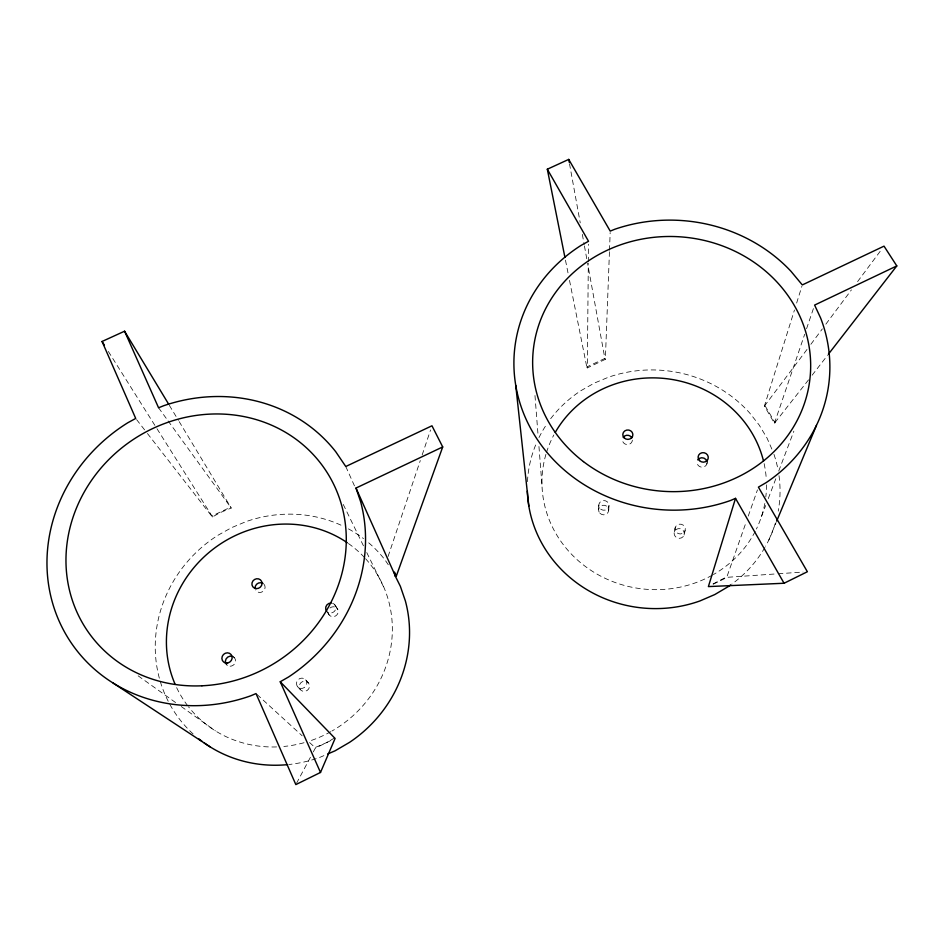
<?xml version="1.0" encoding="UTF-8"?>
<svg xmlns="http://www.w3.org/2000/svg" width="944" height="944" viewBox="0 0 944 944"><rect width="100%" height="100%" fill="white"/><g stroke="black" fill="none" stroke-linecap="round" stroke-linejoin="round"><path stroke-width="0.71" stroke-dasharray="4.72 3.54" d="M609.446 251.753L605.364 359.322L587.321 367.924L588.313 263.364M588.324 261.889L588.49 244.213M598.614 509.76L598.779 505.134M609.505 250.278L610.166 232.59M608.727 510.279L608.986 505.654A5.109 4.85 2.8 0 0 601.552 501.075A5.109 4.85 2.8 0 0 601.127 509.465A5.109 4.85 2.8 0 0 608.986 505.654M674.323 531.944L675.22 527.495M684.105 534.988A5.133 4.862 12.1 0 0 678.052 528.699A5.133 4.862 12.1 0 0 675.479 536.723A5.133 4.862 12.1 0 0 684.105 534.988L685.108 530.563A5.18 4.909 11.8 0 0 678.984 524.227A5.18 4.909 11.8 0 0 676.388 532.322A5.18 4.909 11.8 0 0 685.108 530.563M706.867 463.929L707.776 460.141M808.524 379.866L774.434 423.242L764.416 406.05L794.47 309.998M796.642 303.036L801.869 286.327M388.09 556.476L420.292 460.542M422.157 454.984L430.558 429.957M774.434 423.242L804.677 334.282M806.565 328.724L813.657 307.874M713.039 583.923L726.951 576.713L746.315 521.595M748.25 516.085L757.442 489.901M761.489 516.486L765.667 505.477M768.274 498.597L776.11 477.959M778.717 471.08L793.857 431.184M768.829 540.015L776.11 522.48M296.51 783.331L310.611 756.935M313.302 751.908L315.32 748.144L331.474 740.226M764.416 406.05L807.356 348.997M810.884 344.277L822.342 328.901M825.858 324.17L851.417 289.891M857.589 281.619L882.262 248.508M812.123 375.216L827.44 355.451M334.801 737.83L326.659 742.586L315.06 747.565L308.629 741.677M147.441 433.508L212.388 516.982L220.2 512.616L231.233 508.037L179.207 421.661M713.204 584.218L727.281 577.303L776.782 573.858M587.321 367.924L586.79 366.968L604.856 358.425L587.581 263.246M156.999 428.729L211.94 515.979L230.808 507.081M323.886 755.625L319.756 757.407A129.977 122.614 -38.7 0 1 288.852 764.51M778.245 573.763L803.002 572.04M138.131 675.833L177.106 703.634M181.26 706.513L215.374 730.857M257.098 694.548L302.186 735.789M224.766 662.995L227.374 665.39M232.79 656.186L234.49 657.815M297.596 686.701L300.381 689.686M305.726 679.845A5.322 5.05 -42.9 0 1 302.446 688.341A5.322 5.05 -42.9 0 1 296.829 681.639A5.322 5.05 -42.9 0 1 305.726 679.845L308.417 682.878A5.263 5.003 -43.2 0 1 305.172 691.315A5.263 5.003 -43.2 0 1 299.602 684.66A5.263 5.003 -43.2 0 1 308.417 682.878M136.609 419.608L146.532 432.352M158.58 407.796L167.23 419.726M168.103 420.918L231.233 508.037M388.279 564.772L385.034 559.945A129.977 122.614 -38.7 0 0 366.768 541.195M326.754 611.358L329.208 615.028M335.427 605.765L337.787 609.482A5.157 4.897 -33.7 0 1 333.94 616.597A5.157 4.897 -33.7 0 1 328.111 611.429M334.719 604.691L337.102 608.408M108.336 351.451L156.208 427.479M169.342 405.33L178.451 420.399M765.053 405.743L775.201 422.877M604.856 358.425L605.364 359.322M343.262 504.45L363.558 546.033M366.768 552.582L384.326 588.383M345.775 466.501L355.322 487.765M211.94 515.979L212.388 516.982M771.873 449.096L766.953 437.922L759.106 424.93L749.654 412.965A126.484 119.227 7.1 0 0 608.408 377.234L594.331 383.099L581.126 390.556A126.484 119.227 7.1 0 0 548.688 421.39M565.468 260.155L568.347 274.586M569.503 280.356L586.79 366.968M569.503 163.737L580.241 222.867M582.342 234.395L584.171 244.496M584.43 245.936L587.31 261.795M534.977 395.548L538.151 436.305M538.953 446.488L542.009 485.794M775.331 523.236A126.484 119.227 7.1 0 1 765.608 546.187M764.923 547.402A126.484 119.227 7.1 0 1 731.978 584.006M527.448 481.676A126.484 119.227 7.1 0 1 536.699 442.488M538.977 437.591A126.484 119.227 7.1 0 1 547.142 423.596M773.962 454.347A126.484 119.227 7.1 0 1 778.127 470.254M779.001 475.67A126.484 119.227 7.1 0 1 778.222 511.176M632.386 440.14A4.991 4.673 3.1 0 1 626.533 444.494A4.991 4.673 3.1 0 1 622.639 438.464M707.08 462.713A5.062 4.72 10 0 1 701.239 467.115A5.062 4.72 10 0 1 697.203 461.002M764.817 503.471A112.371 105.799 7 0 1 756.415 529.006M755.2 531.425A112.371 105.799 7 0 1 713.381 574.566M712.154 575.262A112.371 105.799 7 0 1 586.271 567.132A112.371 105.799 7 0 1 546.057 453.899M546.482 452.495A112.371 105.799 7 0 1 553.845 434.96M764.121 463.61A112.371 105.799 7 0 1 766.316 479.481M766.493 484.838A112.371 105.799 7 0 1 765.82 496.851M365.588 558.718A115.487 108.843 -38.4 0 1 331.958 731.022M330.789 731.683A115.487 108.843 -38.4 0 1 309.667 741.005M304.027 742.716A115.487 108.843 -38.4 0 1 283.861 746.456M276.604 746.928A115.487 108.843 -38.4 0 1 188.54 706.844M187.691 705.746A115.487 108.843 -38.4 0 1 176.268 686.854M348.442 543.543A115.487 108.843 -38.4 0 1 364.679 557.715M193.119 733.96A129.977 122.614 -38.7 0 1 217.686 535.425L231.551 527.661L246.16 521.572A129.977 122.614 -38.7 0 1 343.533 526.363M348.466 528.888A129.977 122.614 -38.7 0 1 363.523 538.623M233.546 656.953A5.251 4.909 -42.2 0 1 234.077 664.493A5.251 4.909 -42.2 0 1 226.43 664.529M329.963 608.007A5.157 4.897 -33.7 0 1 337.799 609.494M332.583 603.263A5.204 4.932 -33.5 0 1 335.238 610.213A5.204 4.932 -33.5 0 1 327.721 612.219M264.025 584.289A5.133 4.803 -35.1 0 1 262.621 591.628A5.133 4.803 -35.1 0 1 255.446 589.764M599.924 513.241A5.062 4.814 3 0 0 608.491 511.518A5.062 4.814 3 0 0 602.602 505.311A5.062 4.814 3 0 0 599.924 513.241"/><path stroke-width="1.42" d="M547.319 169.224L588.525 241.275L581.067 245.393A158.061 144.939 4.3 0 0 532.971 432.529A158.061 144.939 4.3 0 0 730.55 500.485L735.518 498.361L708.389 586.59L784.063 583.25L807.368 571.734L758.41 487.139L766.209 482.596A158.061 144.939 4.3 0 0 820.596 317.951L814.601 305.089L896.8 265.925L884.021 246.148L802.306 284.935L790.907 271.211A158.061 144.939 4.3 0 0 614.922 229.203L610.225 231.115L568.725 159.406L547.319 169.224L564.901 257.264M355.994 488.06L395.548 576.359L396.35 575.97L442.712 446.949L431.963 425.791L345.775 466.501L335.781 451.787A163.265 150.391 -34.3 0 0 163.501 405.79L158.58 407.796L124.573 331.202L102.058 341.48L135.712 418.44L127.782 422.77A163.265 150.391 -34.3 0 0 59.484 621.884A163.265 150.391 -34.3 0 0 250.797 695.787L256.025 693.569L295.838 784.594L320.5 772.463L335.085 738.456L280.238 681.769L288.557 676.978A163.265 150.391 -34.3 0 0 360.667 501.807L355.994 488.06L442.712 446.949M776.664 521.135L816.442 425.414M828.336 354.283L896.8 265.925M327.615 754.02L335.085 750.81L349.516 742.373A129.977 122.614 -38.7 0 0 405.354 600.868L400.35 586.283L394.781 575.073M113.127 683.055L210.205 746.928M102.058 341.48L104.406 345.221M124.573 331.202L168.587 404.067M735.518 498.361L784.063 583.25M394.474 572.099L396.35 575.97M280.238 681.769L320.5 772.463M394.368 572.89L395.548 576.359M568.725 159.406L569.244 162.297M515.743 385.353L528.829 506.078M730.809 584.843A126.484 119.227 7.1 0 1 728.449 586.484L714.75 594.567L700.011 600.915A126.484 119.227 7.1 0 1 527.354 491.175M623.193 437.367A4.991 4.673 3.1 0 1 631.831 437.78M697.746 459.881A5.062 4.72 10 0 1 706.95 461.474M555.261 432.399A112.371 105.799 7 0 1 668.824 378.981A112.371 105.799 7 0 1 763.507 461.014M175.136 684.329A115.487 108.843 -38.4 0 1 210.075 551.591A115.487 108.843 -38.4 0 1 347.333 542.765M287.495 764.652A129.977 122.614 -38.7 0 1 204.234 742.94M201.91 741.252A129.977 122.614 -38.7 0 1 198.523 738.609M225.758 663.431A5.251 4.909 -42.2 0 1 232.389 656.375M326.754 611.358A5.204 4.932 -33.5 0 1 331.285 603.015M255.092 588.56A5.133 4.803 -35.1 0 1 263.081 583.463M624.126 437.839A5.039 4.708 3 0 0 632.645 436.128A5.039 4.708 3 0 0 626.745 430.075A5.039 4.708 3 0 0 624.126 437.839M699.492 460.613A5.109 4.755 9.8 0 0 708.071 458.89A5.109 4.755 9.8 0 0 702.006 452.754A5.109 4.755 9.8 0 0 699.492 460.613M583.439 461.604A139.075 127.511 4.3 0 0 808.807 386.533A139.075 127.511 4.3 0 0 622.733 244.071A139.075 127.511 4.3 0 0 583.439 461.604M201.933 685.792A143.653 132.313 -34.2 0 0 329.55 476.543A143.653 132.313 -34.2 0 0 86.895 487.482A143.653 132.313 -34.2 0 0 201.933 685.792M227.716 662.948A5.298 4.944 -42 0 0 231.091 654.546A5.298 4.944 -42 0 0 222.265 656.328A5.298 4.944 -42 0 0 227.716 662.948M256.355 588.619A5.18 4.838 -34.9 0 0 261.63 581.433A5.18 4.838 -34.9 0 0 252.909 580.961A5.18 4.838 -34.9 0 0 256.355 588.619"/></g></svg>
